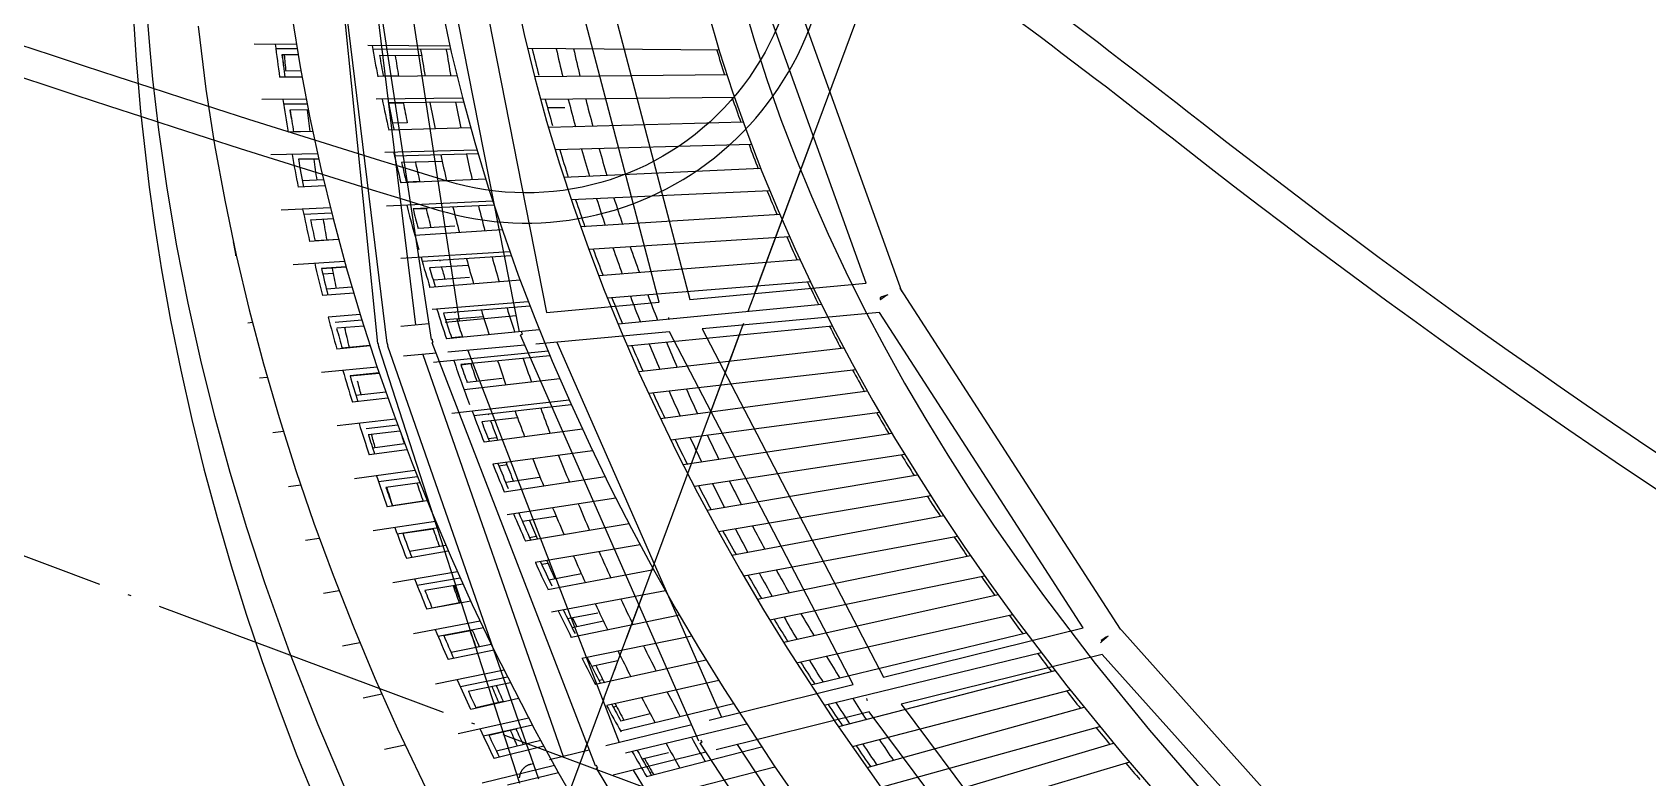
# Model space of a CAD drawing. Header units: millimetres. Extents: x 600121811 to 600690586, y 3472921280 to 3473279938.
# Drawn here: x 600355353 to 600366010, y 3473072200 to 3473077112 of the extents above; entities that cross this region are included whole.
import ezdxf

# ---------------------------------------------------------------- set-up
doc = ezdxf.new("R2010")
doc.units = ezdxf.units.MM
doc.header["$LTSCALE"] = 1000
doc.linetypes.add('AX-MALL-GIRD-200$0$DOTE', pattern=[2.42, 2, -0.2, 0.02, -0.2])
for name, color, linetype in [('AX-MALL-GIRD-200$0$A-Grid', 222, 'AX-MALL-GIRD-200$0$DOTE'), ('AX-MALL-GJ-200$0$A-Anno-Note', 241, 'CONTINUOUS'), ('AX-MALL-WALL-GJ$0$A-Anno-Note', 241, 'CONTINUOUS'), ('AX-MALL-WALL-GJ$0$A-Detl-Patt', 8, 'CONTINUOUS'), ('AX-MALL-WALL-GJ$0$A-SEE', 254, 'CONTINUOUS'), ('AX-MALL-WALL-GJ$0$A-Wall-Fnsh', 152, 'CONTINUOUS'), ('AX-MALL-WALL-GJ$0$主梁', 30, 'CONTINUOUS')]:
    doc.layers.add(name, color=color, linetype=linetype)
doc.layers.add('AX-MALL-WALL-GJ$0$M-AUX-TO-ARCH', color=1, linetype='CONTINUOUS', plot=False)

# ---------------------------------------------------------------- blocks, each defined once
blk = doc.blocks.new('AX-MALL-GIRD-200')
at = {"layer": 'AX-MALL-GIRD-200$0$A-Grid'}
for p, q in [((600393760, 3473165698.3), (600355030.5, 3473061734.6)), ((600215588.6, 3473125707.5), (600573484.6, 3472992380.8))]:
    blk.add_line(p, q, dxfattribs=at)
blk = doc.blocks.new('AX-MALL-WALL-GJ$0$A$C5469763B')
at = {"layer": 'AX-MALL-WALL-GJ$0$A-Detl-Patt'}
for points in [[(-236484, 2426, 0.055992), (-115679, 1194, -0.091487), (-108806, 638, 0.199165), (-91863, 2852, -0.091487), (-85364, 5156, 0.010002), (-64060, 8992, -0.645417), (-62997, 7512), (-63092, 7346)], [(-236398, 2315, 0.055947), (-115669, 1095, -0.091487), (-108832, 541, 0.199165), (-91813, 2765, -0.091487), (-85348, 5057, 0.010002), (-64040, 8894, -0.645417), (-63084, 7562), (-63129, 7483), (-63042, 7433)], [(-236355, 2259, 0.055924), (-115664, 1045, -0.091487), (-108845, 493, 0.199165), (-91788, 2722, -0.091487), (-85340, 5007, 0.010002), (-64030, 8845, -0.645417), (-63127, 7587), (-63197, 7465), (-63067, 7390)], [(-236312, 2203, 0.055901), (-115659, 995, -0.091487), (-108858, 445, 0.199165), (-91763, 2679, -0.091487), (-85332, 4958, 0.010002), (-64020, 8796, -0.645417), (-63170, 7612), (-63266, 7446)]]:
    blk.add_lwpolyline(points, format="xyb", dxfattribs=at)
blk = doc.blocks.new('AX-MALL-WALL-GJ$0$A$C3841687A')
at = {"layer": 'AX-MALL-WALL-GJ$0$A-Detl-Patt'}
for points in [[(-213586, 9147, -0.642956), (-214760, 6089, -0.06633), (-243771, 8155, -0.004017), (-244054, 8023), (-244260, 8478, -0.23238), (-260972, 8918), (-261201, 8474, -0.051853), (-264554, 10701, -0.016296), (-266077, 11555)], [(-180888, 7644, 0.00438), (-183821, 7018, -0.132355), (-210227, 8187, 0.014512), (-213586, 9147, 0.014239)], [(-243745, 7946, 0.066177), (-214748, 5890, 0.54367), (-213099, 8814)], [(-181045, 7407, 0.004086), (-183778, 6823, -0.132355), (-210288, 7996, 0.012201), (-213099, 8814, 0.012201)]]:
    blk.add_lwpolyline(points, format="xyb", dxfattribs=at)
blk = doc.blocks.new('AX-MALL-WALL-GJ$0$fewrgerhgrhtrh')
at = {"layer": 'AX-MALL-WALL-GJ$0$主梁'}
for p, q in [((-16992, -2697), (-15224, -4787)), ((-15460, -4817), (-17112, -2866)), ((-18042, -3153), (-16514, -5325)), ((-16697, -5413), (-18243, -3215)), ((-17492, -5918), (-19049, -3385)), ((-18811, -3390), (-17369, -5736)), ((-18284, -6291), (-19693, -3576)), ((-18019, -6167), (-19495, -3518)), ((-19460, -3590), (-18151, -6113)), ((-19260, -3529), (-17890, -5987)), ((-18340, -6316), (-19625, -3706)), ((-16127, -4029), (-16127, -5138)), ((-15241, -4771), (-13094, -6371)), ((-16514, -5325), (-15460, -4817)), ((-15312, -4968), (-16370, -5477)), ((-13326, -6447), (-15312, -4968)), ((-17369, -5736), (-16697, -5413)), ((-16127, -5360), (-16127, -5696)), ((-16370, -5477), (-14448, -7212)), ((-16564, -5571), (-17363, -5956)), ((-14618, -7328), (-16564, -5571)), ((-17975, -6028), (-17550, -5823)), ((-17477, -5934), (-17478, -5934)), ((-17478, -5934), (-17478, -5935)), ((-17478, -5935), (-17478, -5935)), ((-17478, -5935), (-17478, -5935)), ((-17478, -5935), (-17478, -5935)), ((-17478, -5935), (-17478, -5935)), ((-17478, -5935), (-17478, -5935)), ((-17478, -5935), (-17478, -5935)), ((-17478, -5935), (-17478, -5935)), ((-17478, -5935), (-17478, -5935)), ((-17478, -5935), (-17478, -5935)), ((-17478, -5935), (-17478, -5935)), ((-17478, -5935), (-17478, -5935)), ((-17478, -5935), (-17478, -5935)), ((-17478, -5935), (-17478, -5935)), ((-17478, -5935), (-17478, -5935)), ((-17478, -5935), (-17478, -5935)), ((-17478, -5935), (-17478, -5935)), ((-17478, -5935), (-17478, -5935)), ((-17478, -5935), (-17478, -5935)), ((-17478, -5935), (-17478, -5935)), ((-17478, -5935), (-17478, -5935)), ((-17478, -5935), (-17478, -5935)), ((-17478, -5935), (-17478, -5935)), ((-17478, -5935), (-17478, -5935)), ((-17478, -5935), (-17478, -5935)), ((-15442, -8032), (-17478, -5935)), ((-17476, -5933), (-17477, -5934)), ((-17469, -5925), (-17476, -5933)), ((-17238, -5895), (-15357, -7832)), ((-18239, -6155), (-18071, -6074)), ((-17428, -5987), (-17888, -6208)), ((-18018, -6166), (-18019, -6167)), ((-18019, -6167), (-18019, -6167)), ((-18019, -6167), (-18019, -6167)), ((-18019, -6167), (-18019, -6167)), ((-18019, -6167), (-18019, -6167)), ((-18019, -6167), (-18019, -6167)), ((-18019, -6167), (-18019, -6167)), ((-18019, -6167), (-18019, -6167)), ((-18019, -6167), (-18019, -6167)), ((-18019, -6167), (-18019, -6167)), ((-18019, -6167), (-18019, -6167)), ((-18019, -6167), (-18019, -6167)), ((-18019, -6167), (-18019, -6167)), ((-18019, -6167), (-18019, -6167)), ((-18019, -6167), (-18019, -6167)), ((-18019, -6167), (-18019, -6167)), ((-18019, -6167), (-18019, -6167)), ((-18019, -6167), (-18019, -6167)), ((-18019, -6167), (-18019, -6167)), ((-18019, -6167), (-18019, -6167)), ((-18019, -6167), (-18019, -6167)), ((-18019, -6167), (-18019, -6167)), ((-18019, -6167), (-18019, -6167)), ((-18019, -6167), (-18019, -6167)), ((-18019, -6167), (-18019, -6167)), ((-18019, -6167), (-18019, -6167)), ((-18019, -6167), (-18019, -6167)), ((-18019, -6167), (-18019, -6167)), ((-18019, -6167), (-18019, -6167)), ((-18019, -6167), (-18019, -6167)), ((-18019, -6167), (-18019, -6167)), ((-18019, -6167), (-18019, -6167)), ((-18019, -6167), (-18019, -6167)), ((-18019, -6167), (-18019, -6167)), ((-18019, -6167), (-18019, -6167)), ((-18019, -6167), (-18019, -6167)), ((-18019, -6167), (-18019, -6167)), ((-18019, -6167), (-18019, -6167)), ((-18019, -6167), (-18019, -6167)), ((-18019, -6167), (-18019, -6167)), ((-18019, -6167), (-18019, -6167)), ((-18019, -6167), (-18019, -6167)), ((-18019, -6167), (-18019, -6167)), ((-18019, -6167), (-18019, -6167)), ((-18019, -6167), (-18019, -6167)), ((-18019, -6167), (-18019, -6167)), ((-18019, -6167), (-18019, -6167)), ((-18019, -6167), (-18019, -6167)), ((-18019, -6167), (-18019, -6167)), ((-18019, -6167), (-18019, -6167)), ((-18019, -6167), (-18019, -6167)), ((-18019, -6167), (-18019, -6167)), ((-18019, -6167), (-18019, -6167)), ((-18019, -6167), (-18019, -6167)), ((-18019, -6167), (-18019, -6167)), ((-18019, -6167), (-18019, -6167)), ((-18019, -6167), (-18019, -6167)), ((-18019, -6167), (-18019, -6167)), ((-18019, -6167), (-18019, -6167)), ((-18019, -6167), (-18019, -6167)), ((-18019, -6167), (-18019, -6167)), ((-18019, -6167), (-18019, -6167)), ((-18019, -6167), (-18019, -6167)), ((-18019, -6167), (-18019, -6167)), ((-18019, -6167), (-18019, -6167)), ((-18019, -6167), (-18019, -6167)), ((-18019, -6167), (-18019, -6167)), ((-18019, -6167), (-18019, -6167)), ((-18019, -6167), (-18019, -6167)), ((-18019, -6167), (-18019, -6167)), ((-18019, -6167), (-18019, -6167)), ((-18019, -6167), (-18019, -6167)), ((-18019, -6167), (-18019, -6167)), ((-18019, -6167), (-18019, -6167)), ((-18019, -6167), (-18019, -6167)), ((-18019, -6167), (-18019, -6167)), ((-18019, -6167), (-18019, -6167)), ((-18019, -6167), (-18019, -6167)), ((-18019, -6167), (-18019, -6167)), ((-18019, -6167), (-18018, -6167)), ((-18017, -6166), (-18018, -6166)), ((-18018, -6166), (-18018, -6166)), ((-18018, -6166), (-18018, -6166)), ((-18018, -6167), (-18017, -6166)), ((-18018, -6167), (-18018, -6167)), ((-18018, -6167), (-18018, -6167)), ((-18018, -6167), (-18018, -6167)), ((-18018, -6167), (-18018, -6167)), ((-18015, -6164), (-18017, -6166)), ((-18017, -6166), (-18015, -6165)), ((-18005, -6183), (-18004, -6181)), ((-17769, -6151), (-15932, -8224)), ((-17956, -6241), (-18152, -6335)), ((-18037, -6280), (-16246, -8439)), ((-18006, -6184), (-18005, -6183)), ((-18006, -6185), (-18006, -6185)), ((-18006, -6185), (-18006, -6185)), ((-18006, -6185), (-18006, -6185)), ((-18006, -6185), (-18006, -6185)), ((-18006, -6185), (-18006, -6185)), ((-18006, -6185), (-18006, -6185)), ((-18006, -6185), (-18006, -6185)), ((-18006, -6185), (-18006, -6184)), ((-18006, -6184), (-18006, -6184)), ((-18006, -6184), (-18006, -6184)), ((-18006, -6184), (-18006, -6184)), ((-18006, -6184), (-18006, -6184)), ((-18006, -6184), (-18006, -6184)), ((-18006, -6184), (-18006, -6184)), ((-18006, -6184), (-18006, -6184)), ((-18006, -6184), (-18006, -6184)), ((-18006, -6184), (-18006, -6184)), ((-18006, -6184), (-18006, -6184)), ((-18006, -6184), (-18006, -6184)), ((-18006, -6184), (-18006, -6184)), ((-18006, -6184), (-18006, -6184)), ((-18006, -6184), (-18006, -6184)), ((-18006, -6184), (-18006, -6184)), ((-18006, -6184), (-18006, -6184)), ((-18006, -6184), (-18006, -6184)), ((-18006, -6184), (-18006, -6184)), ((-18006, -6184), (-18006, -6184)), ((-18006, -6184), (-18006, -6184)), ((-18006, -6184), (-18006, -6184)), ((-18006, -6184), (-18006, -6184)), ((-18005, -6184), (-18006, -6184)), ((-18006, -6184), (-18006, -6184)), ((-18006, -6184), (-18006, -6184)), ((-18006, -6184), (-18006, -6184)), ((-18006, -6184), (-18006, -6185)), ((-18006, -6185), (-18006, -6185)), ((-18006, -6185), (-18006, -6185)), ((-18006, -6185), (-18006, -6185)), ((-18006, -6185), (-18006, -6185)), ((-18006, -6185), (-18006, -6185)), ((-18006, -6185), (-18006, -6185)), ((-18006, -6185), (-18006, -6185)), ((-18006, -6185), (-18006, -6185)), ((-18006, -6185), (-18006, -6185)), ((-18006, -6185), (-18006, -6185)), ((-18006, -6185), (-18006, -6185)), ((-18006, -6185), (-18006, -6185)), ((-18006, -6185), (-18006, -6185)), ((-18006, -6185), (-18006, -6185)), ((-18006, -6185), (-18006, -6185)), ((-18006, -6185), (-18006, -6185)), ((-18006, -6185), (-18006, -6185)), ((-18006, -6185), (-18006, -6185)), ((-18006, -6185), (-18006, -6185)), ((-18006, -6185), (-18006, -6185)), ((-18006, -6185), (-18006, -6185)), ((-18006, -6185), (-18006, -6185)), ((-18006, -6185), (-18006, -6185)), ((-18006, -6185), (-18006, -6185)), ((-18006, -6185), (-18006, -6185)), ((-18006, -6185), (-18006, -6185)), ((-18006, -6185), (-18006, -6185)), ((-18006, -6185), (-18006, -6185)), ((-18006, -6185), (-18006, -6185)), ((-18006, -6185), (-18006, -6185)), ((-18006, -6185), (-18006, -6185)), ((-18006, -6185), (-18006, -6185)), ((-18006, -6185), (-18006, -6185)), ((-18006, -6185), (-18006, -6185)), ((-18006, -6185), (-18006, -6185)), ((-18006, -6185), (-18006, -6185)), ((-18006, -6185), (-18006, -6185)), ((-18006, -6185), (-18006, -6185)), ((-18006, -6185), (-18006, -6185)), ((-18006, -6185), (-18006, -6185)), ((-18006, -6185), (-18006, -6185)), ((-18006, -6185), (-18006, -6185)), ((-18006, -6185), (-18006, -6185)), ((-18006, -6185), (-18006, -6185)), ((-18006, -6185), (-18006, -6185)), ((-18006, -6185), (-18006, -6185)), ((-18006, -6185), (-18006, -6185)), ((-18006, -6185), (-18006, -6185)), ((-18006, -6185), (-18006, -6185)), ((-18006, -6185), (-18006, -6185)), ((-18006, -6185), (-18006, -6185)), ((-18006, -6185), (-18006, -6185)), ((-18006, -6185), (-18006, -6185)), ((-18006, -6185), (-18006, -6185)), ((-18006, -6185), (-18006, -6185)), ((-18006, -6185), (-18006, -6185)), ((-18006, -6185), (-18006, -6185)), ((-18006, -6185), (-18006, -6185)), ((-18006, -6185), (-18006, -6185)), ((-18006, -6185), (-18006, -6185)), ((-18006, -6185), (-18006, -6185)), ((-16023, -8423), (-18006, -6185)), ((-18005, -6183), (-18005, -6183)), ((-18004, -6183), (-18005, -6184)), ((-18005, -6184), (-18005, -6184)), ((-18005, -6184), (-18005, -6184)), ((-18003, -6182), (-18004, -6183)), ((-18339, -6316), (-18340, -6316)), ((-18328, -6334), (-18328, -6333)), ((-18328, -6334), (-18328, -6334)), ((-16450, -8707), (-18328, -6334)), ((-16342, -8636), (-18272, -6309)), ((-13107, -6362), (-10878, -7531)), ((-14448, -7212), (-13326, -6447)), ((-13147, -6567), (-14276, -7337)), ((-11096, -7642), (-13147, -6567)), ((-16127, -7326), (-16127, -8004)), ((-15426, -7879), (-14618, -7328)), ((-14276, -7337), (-12206, -8672)), ((-14455, -7459), (-15314, -8045)), ((-12249, -8882), (-14455, -7459)), ((-16005, -8274), (-15524, -7946)), ((-15197, -7965), (-13097, -9499)), ((-15372, -8084), (-15892, -8439)), ((-15428, -8043), (-15429, -8043)), ((-15429, -8043), (-15429, -8043)), ((-15429, -8043), (-15429, -8043)), ((-15429, -8043), (-15429, -8043)), ((-15429, -8043), (-15429, -8043)), ((-15429, -8043), (-15429, -8043)), ((-15429, -8043), (-15429, -8043)), ((-15429, -8043), (-15429, -8043)), ((-15429, -8043), (-15429, -8043)), ((-15429, -8043), (-15429, -8043)), ((-15429, -8043), (-15429, -8043)), ((-15429, -8043), (-15429, -8043)), ((-15429, -8043), (-15429, -8043)), ((-15429, -8043), (-15429, -8043)), ((-15429, -8043), (-15429, -8043)), ((-15429, -8043), (-15429, -8043)), ((-15429, -8043), (-15429, -8043)), ((-15429, -8043), (-15429, -8043)), ((-15429, -8043), (-15429, -8043)), ((-15429, -8043), (-15429, -8043)), ((-15429, -8043), (-15429, -8043)), ((-15429, -8043), (-15429, -8043)), ((-15429, -8043), (-15429, -8043)), ((-15429, -8043), (-15429, -8043)), ((-15429, -8043), (-15429, -8043)), ((-15429, -8043), (-15429, -8043)), ((-15429, -8043), (-15429, -8043)), ((-15429, -8043), (-15429, -8043)), ((-15429, -8043), (-15429, -8043)), ((-15429, -8043), (-15429, -8043)), ((-15429, -8043), (-15429, -8043)), ((-15429, -8043), (-15429, -8043)), ((-13148, -9709), (-15429, -8043)), ((-15427, -8042), (-15428, -8042)), ((-15428, -8042), (-15428, -8042)), ((-15428, -8042), (-15428, -8042)), ((-15428, -8042), (-15428, -8042)), ((-15428, -8042), (-15428, -8042)), ((-15428, -8042), (-15428, -8042)), ((-15428, -8042), (-15428, -8042)), ((-15428, -8042), (-15428, -8043)), ((-15428, -8043), (-15428, -8043)), ((-15428, -8043), (-15428, -8043)), ((-15426, -8040), (-15427, -8041)), ((-15427, -8041), (-15427, -8041)), ((-15427, -8041), (-15427, -8042)), ((-15424, -8039), (-15426, -8040)), ((-15423, -8037), (-15424, -8039)), ((-15418, -8031), (-15423, -8037)), ((-16127, -8306), (-16127, -8357)), ((-16322, -8490), (-16099, -8338)), ((-15780, -8362), (-13671, -10031)), ((-16022, -8422), (-16023, -8422)), ((-16023, -8422), (-16023, -8423)), ((-16023, -8423), (-16023, -8423)), ((-16023, -8423), (-16023, -8423)), ((-16023, -8423), (-16023, -8423)), ((-16023, -8423), (-16023, -8423)), ((-16023, -8423), (-16023, -8423)), ((-16023, -8423), (-16023, -8423)), ((-16023, -8423), (-16023, -8423)), ((-16023, -8423), (-16023, -8423)), ((-16023, -8423), (-16023, -8423)), ((-16023, -8423), (-16023, -8423)), ((-16023, -8423), (-16023, -8423)), ((-16023, -8423), (-16023, -8423)), ((-16023, -8423), (-16023, -8423)), ((-16023, -8423), (-16023, -8423)), ((-16023, -8423), (-16023, -8423)), ((-16023, -8423), (-16023, -8423)), ((-16023, -8423), (-16023, -8423)), ((-16023, -8423), (-16023, -8423)), ((-16023, -8423), (-16023, -8423)), ((-16023, -8423), (-16023, -8423)), ((-16023, -8423), (-16023, -8423)), ((-16023, -8423), (-16023, -8423)), ((-16023, -8423), (-16023, -8423)), ((-16023, -8423), (-16023, -8423)), ((-16023, -8423), (-16023, -8423)), ((-16023, -8423), (-16023, -8423)), ((-16023, -8423), (-16023, -8423)), ((-16023, -8423), (-16023, -8423)), ((-16023, -8423), (-16023, -8423)), ((-16023, -8423), (-16023, -8423)), ((-16023, -8423), (-16023, -8423)), ((-16023, -8423), (-16023, -8423)), ((-16023, -8423), (-16023, -8423)), ((-16023, -8423), (-16023, -8423)), ((-16023, -8423), (-16023, -8423)), ((-16023, -8423), (-16023, -8423)), ((-16023, -8423), (-16023, -8423)), ((-16023, -8423), (-16023, -8423)), ((-16023, -8423), (-16023, -8423)), ((-16023, -8423), (-16023, -8423)), ((-16023, -8423), (-16023, -8423)), ((-16023, -8423), (-16023, -8423)), ((-16023, -8423), (-16023, -8423)), ((-16023, -8423), (-16023, -8423)), ((-16021, -8422), (-16022, -8422)), ((-16022, -8422), (-16022, -8422)), ((-16018, -8419), (-16021, -8421)), ((-16021, -8421), (-16021, -8422)), ((-16010, -8435), (-16011, -8435)), ((-16011, -8435), (-16011, -8435)), ((-16011, -8435), (-16011, -8435)), ((-16011, -8435), (-16011, -8435)), ((-16011, -8435), (-16011, -8435)), ((-16011, -8435), (-16011, -8435)), ((-16011, -8435), (-16011, -8435)), ((-16011, -8435), (-16011, -8435)), ((-13728, -10241), (-16011, -8435)), ((-16009, -8435), (-16010, -8435)), ((-16010, -8435), (-16010, -8435)), ((-16010, -8435), (-16010, -8435)), ((-16010, -8435), (-16010, -8435)), ((-16010, -8435), (-16010, -8435)), ((-16010, -8435), (-16010, -8435)), ((-16010, -8435), (-16010, -8435)), ((-16010, -8435), (-16010, -8435)), ((-16010, -8435), (-16010, -8435)), ((-16010, -8435), (-16010, -8435)), ((-16010, -8435), (-16010, -8435)), ((-16010, -8435), (-16010, -8435)), ((-16010, -8435), (-16010, -8435)), ((-16010, -8435), (-16010, -8435)), ((-16010, -8435), (-16010, -8435)), ((-16010, -8435), (-16010, -8435)), ((-16010, -8435), (-16010, -8435)), ((-16010, -8435), (-16010, -8435)), ((-16010, -8435), (-16010, -8435)), ((-16010, -8435), (-16010, -8435)), ((-16010, -8435), (-16010, -8435)), ((-16010, -8435), (-16010, -8435)), ((-16010, -8435), (-16010, -8435)), ((-16010, -8435), (-16010, -8435)), ((-16010, -8435), (-16010, -8435)), ((-16010, -8435), (-16010, -8435)), ((-16010, -8435), (-16010, -8435)), ((-16010, -8435), (-16010, -8435)), ((-16010, -8435), (-16010, -8435)), ((-16008, -8435), (-16009, -8435)), ((-16009, -8435), (-16009, -8435)), ((-16009, -8435), (-16009, -8435)), ((-16009, -8435), (-16009, -8435)), ((-16009, -8435), (-16009, -8435)), ((-16009, -8435), (-16009, -8435)), ((-16009, -8435), (-16009, -8435)), ((-16009, -8435), (-16009, -8435)), ((-16007, -8434), (-16008, -8434)), ((-16008, -8434), (-16008, -8434)), ((-16008, -8434), (-16008, -8434)), ((-16008, -8434), (-16008, -8435)), ((-16006, -8433), (-16007, -8433)), ((-16007, -8433), (-16007, -8434)), ((-16005, -8432), (-16006, -8433)), ((-16006, -8433), (-16006, -8433)), ((-16470, -8631), (-16471, -8634)), ((-16469, -8625), (-16470, -8628)), ((-16470, -8628), (-16470, -8631)), ((-16468, -8619), (-16469, -8622)), ((-16469, -8622), (-16469, -8625)), ((-16467, -8617), (-16468, -8619)), ((-16466, -8614), (-16467, -8617)), ((-16465, -8611), (-16466, -8614)), ((-16464, -8608), (-16465, -8611)), ((-16463, -8605), (-16464, -8608)), ((-16462, -8602), (-16463, -8605)), ((-16461, -8600), (-16462, -8602)), ((-16459, -8597), (-16461, -8600)), ((-16458, -8594), (-16459, -8597)), ((-16456, -8591), (-16458, -8594)), ((-16454, -8589), (-16456, -8591)), ((-16452, -8586), (-16454, -8589)), ((-16451, -8584), (-16452, -8586)), ((-16449, -8581), (-16451, -8584)), ((-16447, -8579), (-16449, -8581)), ((-16444, -8576), (-16447, -8579)), ((-16442, -8574), (-16444, -8576)), ((-16440, -8572), (-16442, -8574)), ((-16438, -8570), (-16440, -8572)), ((-16435, -8568), (-16438, -8570)), ((-16433, -8566), (-16435, -8568)), ((-16430, -8564), (-16433, -8566)), ((-16428, -8562), (-16430, -8564)), ((-16428, -8562), (-16412, -8552)), ((-16471, -8634), (-16471, -8636)), ((-16471, -8636), (-16471, -8639)), ((-16471, -8639), (-16471, -8642)), ((-16471, -8642), (-16471, -8645)), ((-16471, -8645), (-16471, -8647)), ((-16471, -8647), (-16471, -8649)), ((-16471, -8649), (-16471, -8651)), ((-16471, -8651), (-16471, -8654)), ((-16471, -8654), (-16470, -8656)), ((-16470, -8656), (-16470, -8658)), ((-16470, -8658), (-16470, -8661)), ((-16470, -8661), (-16469, -8663)), ((-16469, -8663), (-16469, -8665)), ((-16469, -8665), (-16468, -8668)), ((-16468, -8668), (-16468, -8670)), ((-16468, -8670), (-16467, -8672))]:
    blk.add_line(p, q, dxfattribs=at)
for centre, radius, start, end in [((-14564, -5722), 1149, 129.883, 132.5675), ((-15156, -4782), 208, 207.0562, 210.7167), ((-14140, -5716), 1454, 142.9612, 145.2515), ((-18250, -6271), 100, 206.3516, 218.6013), ((-11972, -7332), 1480, 142.9734, 145.0634), ((-13012, -6355), 216, 216.7698, 219.2113), ((-11567, -7284), 1797, 152.0202, 154.1547)]:
    blk.add_arc(centre, radius, start, end, dxfattribs=at)
at = {"layer": 'AX-MALL-WALL-GJ$0$主梁', "extrusion": (0, 0, -1)}
for centre, radius, start, end in [((16466, -5413), 154, 326.0702, 332.3532), ((17379, -5852), 116, 320.442, 331.1789), ((17923, -6114), 104, 319.4321, 331.4474), ((18284, -6291), 0.76, 239.3502, 278.2476), ((18194, -6245), 100, 320.1206, 332.5129), ((18271, -6309), 0.805, 329.6397, 25.9072), ((18272, -6308), 0.802, 254.8649, 311.0768), ((14377, -7285), 158, 316.4477, 321.6827), ((15341, -7943), 118, 311.0311, 319.1652), ((15939, -8350), 105, 308.7891, 318.8571)]:
    blk.add_arc(centre, radius, start, end, dxfattribs=at)
blk = doc.blocks.new('AX-MALL-WALL-GJ$0$edhtrhrtjy')
at = {"layer": 'AX-MALL-WALL-GJ$0$A-Wall-Fnsh'}
for p, q in [((-16872, -3321), (-16709, -3539)), ((-17067, -3461), (-16900, -3684)), ((-16709, -3539), (-16540, -3752)), ((-16907, -3675), (-18095, -4107)), ((-16900, -3684), (-16727, -3902)), ((-18309, -3777), (-18149, -4027)), ((-16801, -3810), (-17985, -4264)), ((-16540, -3752), (-16366, -3961)), ((-16702, -3933), (-17897, -4391)), ((-16727, -3902), (-16548, -4116)), ((-18725, -4044), (-18558, -4304)), ((-18149, -4027), (-17983, -4271)), ((-16366, -3961), (-16185, -4165)), ((-16592, -4064), (-17783, -4545)), ((-16548, -4116), (-16363, -4325)), ((-16489, -4184), (-17691, -4669)), ((-16185, -4165), (-15999, -4365)), ((-18580, -4270), (-19089, -4455)), ((-18567, -4290), (-19050, -4466)), ((-18558, -4304), (-18385, -4559)), ((-17983, -4271), (-17810, -4510)), ((-16376, -4311), (-17574, -4819)), ((-16363, -4325), (-16173, -4529)), ((-15999, -4365), (-15808, -4561)), ((-19628, -4445), (-19458, -4743)), ((-18732, -4396), (-18994, -4491)), ((-18468, -4438), (-18956, -4625)), ((-18918, -4418), (-18916, -4420)), ((-17728, -4386), (-17835, -4427)), ((-16269, -4428), (-17476, -4941)), ((-18829, -4573), (-18924, -4610)), ((-18381, -4563), (-18914, -4768)), ((-18385, -4559), (-18205, -4808)), ((-17810, -4510), (-17632, -4745)), ((-16153, -4551), (-17356, -5086)), ((-16173, -4529), (-15978, -4730)), ((-15808, -4561), (-15612, -4753)), ((-20426, -4983), (-20591, -4630)), ((-19534, -4613), (-19795, -4708)), ((-19519, -4639), (-19651, -4688)), ((-19499, -4674), (-19599, -4710)), ((-18367, -4584), (-18831, -4762)), ((-16042, -4665), (-17255, -5206)), ((-20628, -4768), (-20489, -5079)), ((-20183, -4728), (-19990, -5098)), ((-19444, -4767), (-19547, -4807)), ((-19458, -4743), (-19281, -5036)), ((-18737, -4729), (-18829, -4764)), ((-18265, -4727), (-18766, -4930)), ((-17632, -4745), (-17448, -4975)), ((-15924, -4784), (-17132, -5347)), ((-16127, -4703), (-16127, -4878)), ((-15978, -4730), (-15778, -4925)), ((-15612, -4753), (-15411, -4941)), ((-19424, -4802), (-19562, -4855)), ((-18667, -4843), (-18757, -4879)), ((-18174, -4850), (-18738, -5078)), ((-18158, -4871), (-18669, -5077)), ((-18646, -4878), (-18644, -4880)), ((-18205, -4808), (-18020, -5053)), ((-15809, -4896), (-17027, -5464)), ((-20341, -5158), (-20426, -4983)), ((-19347, -4929), (-19621, -5034)), ((-19330, -4957), (-19475, -5012)), ((-19309, -4991), (-19422, -5034)), ((-18363, -5001), (-18612, -5101)), ((-17448, -4975), (-17259, -5201)), ((-15778, -4925), (-15573, -5117)), ((-15411, -4941), (-15205, -5124)), ((-20489, -5079), (-20343, -5386)), ((-19990, -5098), (-19808, -5423)), ((-19394, -5083), (-19420, -5033)), ((-19232, -5114), (-19382, -5175)), ((-19233, -5113), (-19350, -5160)), ((-19281, -5036), (-19097, -5323)), ((-18053, -5010), (-18568, -5228)), ((-18020, -5053), (-17828, -5292)), ((-15689, -5010), (-16900, -5600)), ((-16127, -5044), (-16127, -5223)), ((-20187, -5458), (-20341, -5158)), ((-17959, -5130), (-18604, -5404)), ((-18455, -5176), (-18537, -5211)), ((-17942, -5152), (-18434, -5360)), ((-17259, -5201), (-17065, -5422)), ((-15570, -5119), (-16792, -5715)), ((-15573, -5117), (-15363, -5304)), ((-15205, -5124), (-14994, -5304)), ((-19152, -5240), (-19438, -5355)), ((-19133, -5268), (-19257, -5318)), ((-19132, -5270), (-19256, -5320)), ((-19097, -5323), (-18906, -5605)), ((-17834, -5285), (-18362, -5520)), ((-17828, -5292), (-17632, -5527)), ((-15448, -5228), (-16663, -5847)), ((-15363, -5304), (-15149, -5486)), ((-14994, -5304), (-14780, -5479)), ((-20343, -5386), (-20115, -5834)), ((-19808, -5423), (-19617, -5741)), ((-19032, -5421), (-19194, -5490)), ((-19054, -5388), (-19182, -5442)), ((-18352, -5329), (-18432, -5363)), ((-17736, -5403), (-18395, -5696)), ((-18135, -5371), (-18356, -5469)), ((-17718, -5425), (-18256, -5665)), ((-17065, -5422), (-16865, -5638)), ((-15327, -5335), (-16552, -5959)), ((-16127, -5390), (-16127, -5574)), ((-20002, -5798), (-20187, -5458)), ((-18256, -5470), (-18254, -5472)), ((-17632, -5527), (-17430, -5756)), ((-15204, -5440), (-16421, -6087)), ((-15149, -5486), (-14930, -5665)), ((-14780, -5479), (-14561, -5650)), ((-18948, -5544), (-19246, -5671)), ((-18928, -5574), (-19097, -5646)), ((-18905, -5607), (-19042, -5666)), ((-18906, -5605), (-18708, -5882)), ((-17962, -5583), (-18196, -5687)), ((-18150, -5618), (-18148, -5621)), ((-17608, -5554), (-18149, -5807)), ((-16865, -5638), (-16661, -5850)), ((-15079, -5544), (-16307, -6196)), ((-14955, -5645), (-16174, -6320)), ((-19617, -5741), (-19420, -6054)), ((-18823, -5722), (-18998, -5800)), ((-18825, -5721), (-18966, -5784)), ((-17928, -5654), (-18144, -5755)), ((-17507, -5670), (-18084, -5939)), ((-17487, -5693), (-18006, -5935)), ((-16127, -5742), (-16127, -5931)), ((-14828, -5746), (-16056, -6427)), ((-14930, -5665), (-14707, -5839)), ((-14561, -5650), (-14338, -5818)), ((-20115, -5834), (-19988, -6068)), ((-19808, -6133), (-20002, -5798)), ((-18736, -5843), (-19046, -5981)), ((-18049, -5757), (-18047, -5759)), ((-17375, -5817), (-17928, -6087)), ((-17430, -5756), (-17223, -5981)), ((-16661, -5850), (-16452, -6057)), ((-14703, -5843), (-15922, -6547)), ((-14707, -5839), (-14481, -6010)), ((-14338, -5818), (-14111, -5982)), ((-18714, -5873), (-18863, -5939)), ((-18713, -5874), (-18862, -5941)), ((-18777, -5944), (-18841, -5972)), ((-18708, -5882), (-18504, -6153)), ((-17751, -5865), (-17977, -5971)), ((-17271, -5929), (-17954, -6263)), ((-17939, -5903), (-17937, -5906)), ((-17249, -5953), (-17781, -6212)), ((-14573, -5941), (-15802, -6651)), ((-19988, -6068), (-19848, -6316)), ((-19420, -6054), (-19214, -6362)), ((-18607, -6017), (-18794, -6104)), ((-18632, -5984), (-18785, -6055)), ((-17836, -6038), (-17899, -6069)), ((-17136, -6072), (-17701, -6360)), ((-17223, -5981), (-17011, -6200)), ((-16452, -6057), (-16239, -6260)), ((-14447, -6034), (-15666, -6767)), ((-14481, -6010), (-14250, -6176)), ((-14111, -5982), (-13881, -6141)), ((-19607, -6461), (-19808, -6133)), ((-18517, -6135), (-18710, -6225)), ((-18494, -6166), (-18655, -6241)), ((-18504, -6153), (-18294, -6418)), ((-14315, -6130), (-15544, -6868)), ((-14250, -6176), (-14016, -6338)), ((-13881, -6141), (-13647, -6297)), ((-18468, -6198), (-18631, -6274)), ((-17719, -6185), (-17779, -6215)), ((-17029, -6182), (-17724, -6536)), ((-17493, -6204), (-17700, -6309)), ((-17006, -6206), (-17581, -6499)), ((-17011, -6200), (-16795, -6415)), ((-16239, -6260), (-16021, -6459)), ((-14189, -6219), (-15406, -6980)), ((-19848, -6316), (-19677, -6606)), ((-19214, -6362), (-19002, -6663)), ((-18384, -6305), (-18583, -6402)), ((-18386, -6304), (-18552, -6385)), ((-17615, -6313), (-17613, -6315)), ((-16880, -6331), (-17458, -6639)), ((-14055, -6312), (-15282, -7079)), ((-14016, -6338), (-13779, -6497)), ((-13647, -6297), (-13170, -6598)), ((-19398, -6784), (-19607, -6461)), ((-19165, -6433), (-19192, -6446)), ((-18291, -6421), (-18624, -6583)), ((-18266, -6452), (-18439, -6537)), ((-18264, -6454), (-18438, -6539)), ((-18294, -6418), (-18077, -6678)), ((-18272, -6458), (-18274, -6456)), ((-17307, -6410), (-17519, -6518)), ((-17496, -6456), (-17494, -6459)), ((-16767, -6441), (-17354, -6753)), ((-16795, -6415), (-16574, -6625)), ((-16021, -6459), (-15799, -6653)), ((-13929, -6397), (-15144, -7186)), ((-13793, -6488), (-15017, -7283)), ((-13779, -6497), (-13295, -6802)), ((-19677, -6606), (-19499, -6891)), ((-18154, -6587), (-18364, -6694)), ((-18181, -6555), (-18358, -6645)), ((-17389, -6581), (-17440, -6608)), ((-16629, -6573), (-17218, -6900)), ((-13667, -6569), (-14879, -7386)), ((-13170, -6598), (-12682, -6884)), ((-19002, -6663), (-18782, -6958)), ((-18059, -6700), (-18403, -6876)), ((-18077, -6678), (-17855, -6933)), ((-16514, -6681), (-17149, -7033)), ((-16574, -6625), (-16349, -6831)), ((-15799, -6653), (-15573, -6844)), ((-13529, -6657), (-14750, -7481)), ((-19181, -7100), (-19398, -6784)), ((-18948, -6737), (-18994, -6759)), ((-18031, -6732), (-18217, -6827)), ((-18004, -6764), (-18191, -6859)), ((-17263, -6725), (-17311, -6751)), ((-17034, -6728), (-17231, -6837)), ((-16374, -6808), (-16973, -7154)), ((-13404, -6735), (-14611, -7580)), ((-13264, -6820), (-14481, -7672)), ((-13295, -6802), (-12800, -7091)), ((-19499, -6891), (-19317, -7172)), ((-17918, -6863), (-18139, -6980)), ((-17946, -6831), (-18134, -6931)), ((-16256, -6913), (-16864, -7264)), ((-16349, -6831), (-16120, -7031)), ((-15573, -6844), (-15344, -7030)), ((-13140, -6895), (-14342, -7768)), ((-12682, -6884), (-12183, -7155)), ((-18782, -6958), (-18556, -7247)), ((-17820, -6973), (-18174, -7162)), ((-17790, -7006), (-18019, -7127)), ((-17855, -6933), (-17628, -7183)), ((-16844, -6933), (-17038, -7040)), ((-16127, -7025), (-16127, -7044)), ((-16120, -7031), (-15887, -7228)), ((-15344, -7030), (-15111, -7212)), ((-12999, -6978), (-14210, -7858)), ((-18958, -7410), (-19181, -7100)), ((-18723, -7035), (-18785, -7066)), ((-17762, -7037), (-17961, -7143)), ((-17676, -7132), (-17908, -7260)), ((-16919, -7100), (-16957, -7123)), ((-16114, -7036), (-16724, -7402)), ((-15994, -7139), (-16650, -7533)), ((-12875, -7049), (-14070, -7950)), ((-12732, -7129), (-13937, -8037)), ((-12800, -7091), (-12295, -7366)), ((-19317, -7172), (-19129, -7448)), ((-18556, -7247), (-18324, -7531)), ((-17575, -7240), (-17940, -7442)), ((-17699, -7142), (-17877, -7241)), ((-17768, -7183), (-17769, -7181)), ((-17628, -7183), (-17396, -7427)), ((-16784, -7240), (-16820, -7261)), ((-16553, -7227), (-16740, -7340)), ((-16127, -7219), (-16127, -7413)), ((-15887, -7228), (-15650, -7420)), ((-15111, -7212), (-14634, -7564)), ((-18492, -7326), (-18564, -7364)), ((-17544, -7273), (-17783, -7406)), ((-17573, -7292), (-17750, -7390)), ((-15851, -7257), (-16469, -7644)), ((-19129, -7448), (-18935, -7719)), ((-18727, -7713), (-18958, -7410)), ((-17428, -7394), (-17670, -7534)), ((-17457, -7364), (-17667, -7485)), ((-17396, -7427), (-17158, -7667)), ((-16361, -7431), (-16535, -7536)), ((-15728, -7357), (-16355, -7749)), ((-15650, -7420), (-15410, -7607)), ((-18324, -7531), (-18085, -7808)), ((-17325, -7500), (-17699, -7716)), ((-17292, -7533), (-17542, -7678)), ((-17262, -7564), (-17482, -7691)), ((-16506, -7519), (-16460, -7564)), ((-16308, -7469), (-16487, -7581)), ((-15584, -7472), (-16211, -7879)), ((-14634, -7564), (-14146, -7900)), ((-18255, -7612), (-18336, -7657)), ((-17175, -7650), (-17427, -7802)), ((-17158, -7667), (-16916, -7901)), ((-15459, -7570), (-16094, -7982)), ((-15410, -7607), (-14920, -7969)), ((-18935, -7719), (-18737, -7985)), ((-18490, -8011), (-18727, -7713)), ((-17070, -7753), (-17453, -7983)), ((-17231, -7681), (-17398, -7782)), ((-17330, -7743), (-17332, -7742)), ((-16127, -7681), (-16277, -7775)), ((-15314, -7680), (-15949, -8108)), ((-15187, -7775), (-15868, -8234)), ((-18085, -7808), (-17840, -8080)), ((-17035, -7787), (-17294, -7943)), ((-17097, -7827), (-17262, -7926)), ((-16948, -7870), (-17178, -8014)), ((-16177, -7832), (-16198, -7846)), ((-15042, -7882), (-15683, -8331)), ((-18737, -7985), (-18533, -8247)), ((-18012, -7891), (-18103, -7943)), ((-16917, -7899), (-17179, -8063)), ((-16916, -7901), (-16481, -8298)), ((-16030, -7966), (-16049, -7978)), ((-15805, -7934), (-15970, -8046)), ((-14913, -7975), (-15562, -8429)), ((-14920, -7969), (-14419, -8314)), ((-18174, -8386), (-18490, -8011)), ((-17840, -8080), (-17590, -8346)), ((-16810, -8000), (-17202, -8244)), ((-16773, -8035), (-17042, -8203)), ((-16741, -8064), (-16982, -8214)), ((-17763, -8164), (-17863, -8224)), ((-16655, -8142), (-16926, -8319)), ((-16742, -8196), (-16897, -8297)), ((-15603, -8133), (-15750, -8232)), ((-18533, -8247), (-18325, -8504)), ((-16547, -8240), (-16946, -8499)), ((-16869, -8281), (-16870, -8279)), ((-16507, -8275), (-16785, -8456)), ((-16481, -8298), (-16243, -8505)), ((-15661, -8289), (-15673, -8296)), ((-17834, -8766), (-18174, -8386)), ((-17590, -8346), (-17334, -8607)), ((-16600, -8338), (-16753, -8438)), ((-16421, -8351), (-16669, -8518)), ((-16389, -8379), (-16669, -8568)), ((-16589, -8400), (-16536, -8400)), ((-18325, -8504), (-18112, -8756)), ((-17509, -8430), (-17617, -8498)), ((-16279, -8474), (-16685, -8748)), ((-16237, -8510), (-16524, -8703)), ((-16243, -8505), (-15803, -8868)), ((-17334, -8607), (-16941, -8987)), ((-17250, -8691), (-17366, -8766)), ((-18112, -8756), (-17894, -9004)), ((-17473, -9146), (-17834, -8766)), ((-17894, -9004), (-17672, -9246))]:
    blk.add_line(p, q, dxfattribs=at)
for centre, radius, start, end in [((-8808, 2531), 10218, 217.4326, 218.3983), ((-8569, 2723), 10524, 219.2682, 220.2), ((-8478, 2076), 11248, 212.9521, 213.908), ((-8476, 2061), 11130, 213.0098, 213.9655), ((-8752, 2174), 11228, 213.9505, 214.8676), ((-8293, 2960), 10888, 221.0473, 221.9418), ((-8093, 1682), 12253, 209.5346, 210.3723), ((-8090, 1674), 12085, 209.6295, 210.4649), ((-8265, 2221), 11506, 214.684, 215.6141), ((-8262, 2206), 11388, 214.7499, 215.6796), ((-8350, 1782), 12391, 210.1714, 211.1366), ((-8113, 1662), 12398, 209.5648, 210.2058), ((-8524, 2335), 11507, 215.7055, 216.5931), ((-8016, 3212), 11263, 222.7655, 223.6237), ((-8346, 1772), 12353, 210.4628, 211.1164), ((-7999, 2398), 11714, 216.4473, 217.3466), ((-7863, 1496), 13311, 207.5492, 208.4949), ((-7912, 1789), 12463, 211.1823, 211.998), ((-7912, 1781), 12292, 211.2866, 212.0999), ((-8275, 2524), 11820, 217.4159, 218.3338), ((-8004, 2412), 11830, 216.3741, 217.2743), ((-7735, 3485), 11655, 224.4224, 225.2448), ((-7864, 1489), 13272, 207.8455, 208.4893), ((-8148, 1906), 12628, 211.8273, 212.7719), ((-8151, 1892), 12583, 211.924, 212.7559), ((-7951, 1757), 12586, 211.0068, 211.6268), ((-7692, 1921), 12553, 212.9139, 213.7021), ((-7765, 2596), 12131, 218.0158, 218.8888), ((-7759, 2584), 12018, 218.0958, 218.9675), ((-7711, 1580), 13485, 209.1281, 210.0605), ((-7695, 1927), 12720, 212.8009, 213.5921), ((-8015, 2732), 12154, 219.0798, 219.9674), ((-7429, 3797), 12092, 226.0168, 226.8024), ((-7712, 1573), 13445, 209.4325, 210.0588), ((-7955, 2032), 12859, 213.4489, 214.3739), ((-7945, 2027), 12829, 213.7527, 214.3616), ((-7719, 1904), 12861, 212.8206, 213.419), ((-7455, 2833), 12411, 219.6959, 220.5348), ((-7478, 2066), 12812, 214.505, 215.2691), ((-7748, 2958), 12503, 220.6935, 221.5508), ((-7458, 2846), 12527, 219.6106, 220.4509), ((-7109, 4143), 12563, 227.552, 228.3006), ((-7541, 1679), 13682, 210.6847, 211.6025), ((-7550, 1668), 13633, 210.8275, 211.6049), ((-7537, 2026), 13080, 214.2027, 214.7798), ((-7482, 2071), 12977, 214.384, 215.1514), ((-7675, 2226), 13199, 215.0395, 216.359), ((-7725, 2179), 13097, 215.1491, 215.7341), ((-7181, 3086), 12894, 221.156, 221.9671), ((-7169, 3082), 12790, 221.2466, 222.0554), ((-6811, 4481), 13014, 229.0231, 229.7382), ((-7230, 2244), 13117, 216.0603, 216.7983), ((-7456, 3220), 12895, 222.2578, 223.0834), ((-7357, 1794), 13899, 212.2164, 213.1185), ((-7483, 2368), 13438, 216.5892, 217.4686), ((-7235, 2248), 13281, 215.9324, 216.674), ((-6872, 3352), 13191, 222.743, 223.5216), ((-6474, 4884), 13539, 230.4364, 231.1161), ((-7356, 1790), 13862, 212.5354, 213.1246), ((-7471, 2366), 13412, 216.9019, 217.4492), ((-7279, 2208), 13395, 215.9442, 216.3043), ((-7149, 3512), 13319, 223.771, 224.5644), ((-6878, 3361), 13303, 222.6486, 223.4293), ((-6979, 2441), 13602, 217.4428, 218.1587), ((-6972, 2440), 13441, 217.577, 218.2888), ((-6531, 3680), 13664, 224.1912, 224.9372), ((-6152, 5289), 14057, 231.7904, 232.4371), ((-7151, 1930), 14146, 213.7215, 214.6064), ((-7160, 1919), 14097, 213.8808, 214.6166), ((-7198, 2589), 13798, 218.1034, 218.9566), ((-7201, 2576), 13754, 218.2272, 218.9559), ((-7011, 2410), 13730, 217.452, 217.9833), ((-6842, 3817), 13751, 225.2322, 225.9946), ((-6542, 3684), 13769, 224.0935, 224.8421), ((-5820, 5725), 14605, 233.0876, 233.702), ((-6533, 1361), 14873, 209.563, 209.9312), ((-6712, 2648), 13774, 219.0535, 219.7396), ((-6719, 2648), 13934, 218.9139, 219.6043), ((-6230, 3998), 14212, 225.4849, 226.2043), ((-6219, 3995), 14108, 225.5854, 226.3019), ((-5491, 6178), 15164, 234.3297, 234.9136), ((-6935, 2081), 14409, 215.198, 216.0651), ((-6931, 2080), 14377, 215.5291, 216.079), ((-6900, 2834), 14185, 219.5781, 220.8231), ((-6967, 2768), 14056, 219.7061, 220.2212), ((-6786, 2588), 14018, 218.7321, 219.2418), ((-6518, 4156), 14221, 226.6418, 227.3727), ((-6412, 2906), 14335, 220.3461, 221.0685), ((-6405, 2907), 14176, 220.49, 221.2086), ((-5877, 4370), 14724, 226.8275, 227.516), ((-5865, 4369), 14623, 226.9297, 227.6151), ((-5161, 6654), 15743, 235.5186, 236.0731), ((-6629, 3068), 14542, 221.0097, 221.8716), ((-6448, 2870), 14458, 220.3514, 220.8958), ((-6190, 4517), 14709, 228.0003, 228.7007), ((-4830, 7151), 16340, 236.6569, 237.1834), ((-6700, 2254), 14701, 216.6443, 217.4926), ((-6710, 2244), 14652, 216.8187, 217.502), ((-6617, 3069), 14518, 221.3292, 221.8777), ((-6128, 3152), 14545, 221.8251, 222.578), ((-5550, 4730), 15211, 228.1191, 228.7795), ((-5537, 4733), 15113, 228.2229, 228.88), ((-6227, 3063), 14752, 221.5004, 222.024), ((-6140, 3145), 14698, 221.6779, 222.4345), ((-5859, 4897), 15212, 229.3074, 229.9781), ((-4506, 7660), 16944, 237.7465, 238.2464), ((-6458, 2441), 15007, 218.0593, 218.8885), ((-6335, 2268), 14754, 217.7435, 218.084), ((-6331, 3339), 14945, 222.474, 223.239), ((-6356, 3307), 14872, 222.4831, 223.1748), ((-5816, 3442), 14971, 223.1777, 223.9045), ((-5179, 5158), 15777, 229.3626, 229.9933), ((-5169, 5158), 15675, 229.4669, 230.0944), ((-6453, 2444), 14977, 218.4002, 218.9015), ((-5827, 3435), 15124, 223.0276, 223.7583), ((-5496, 5334), 15780, 230.5663, 231.2064), ((-4187, 8180), 17554, 238.7893, 239.2643), ((-6023, 3631), 15370, 223.8236, 224.5626), ((-6039, 3607), 15308, 223.8359, 224.5756), ((-5861, 3399), 15248, 223.0904, 223.5916), ((-4834, 5574), 16318, 230.5584, 231.162), ((-4816, 5585), 16230, 230.6633, 231.2632), ((-3858, 8738), 18202, 239.7887, 240.2394), ((-6200, 2652), 15340, 219.4418, 220.2511), ((-6075, 2476), 15088, 219.1331, 219.6149), ((-5523, 3728), 15546, 224.336, 225.0422), ((-5511, 3738), 15396, 224.4885, 225.1906), ((-5171, 5743), 16302, 231.775, 232.3881), ((-6196, 2654), 15310, 219.7867, 220.2763), ((-5713, 3932), 15768, 225.1477, 225.786), ((-5615, 3636), 15589, 224.1657, 224.6467), ((-4478, 6020), 16889, 231.7071, 232.2844), ((-4464, 6029), 16796, 231.8119, 232.3855), ((-3551, 9281), 18825, 240.7456, 241.1742), ((-5871, 2648), 15354, 220.3343, 220.7988), ((-5687, 3965), 15843, 225.1326, 225.8446), ((-5175, 4080), 15875, 225.7581, 226.4342), ((-4815, 6210), 16890, 232.9371, 233.5223), ((-5929, 2884), 15697, 220.7915, 221.5804), ((-5937, 2877), 15651, 220.9859, 221.6011), ((-5187, 4068), 16024, 225.6042, 226.2846), ((-4110, 6501), 17494, 232.8114, 233.3627), ((-4098, 6507), 17398, 232.9156, 233.4634), ((-5360, 4305), 16315, 226.3993, 227.0857), ((-5388, 4269), 16236, 226.4172, 227.03), ((-4869, 4405), 16322, 226.9863, 227.6391), ((-4447, 6713), 17513, 234.0536, 234.6116), ((-3728, 7011), 18023, 233.976, 234.4989), ((-5663, 3121), 16053, 222.1073, 222.8767), ((-5579, 2903), 15742, 221.8157, 222.2601), ((-4883, 4390), 16467, 226.8311, 227.4884), ((-4112, 7188), 18095, 235.1259, 235.6596), ((-3742, 6999), 18113, 233.8726, 234.3991), ((-5652, 3134), 16035, 222.459, 222.9089), ((-5044, 4648), 16781, 227.623, 228.2852), ((-5063, 4623), 16717, 227.6437, 228.3065), ((-4923, 4347), 16582, 226.8954, 227.3353), ((-4512, 4800), 16854, 228.1749, 228.8022), ((-5343, 3121), 16063, 222.9593, 223.3864), ((-4524, 4784), 17000, 228.0196, 228.6514), ((-5372, 3394), 16453, 223.389, 224.1377), ((-5385, 3385), 16401, 223.595, 224.1657), ((-4666, 5076), 17353, 228.808, 229.4619), ((-4718, 5012), 17237, 228.8306, 229.249), ((-4631, 4667), 17015, 227.8643, 228.2848), ((-4198, 5163), 17334, 229.3235, 229.9285), ((-4215, 5139), 17471, 229.1676, 229.7776), ((-5081, 3679), 16860, 224.6375, 225.3662), ((-5060, 3393), 16455, 224.37, 224.7785), ((-4361, 5433), 17789, 229.9769, 230.5897), ((-5068, 3697), 16846, 224.9938, 225.405), ((-4342, 5458), 17853, 229.9514, 230.564), ((-4258, 5092), 17580, 229.2344, 229.6359), ((-4792, 3662), 16835, 225.4549, 225.8463), ((-4791, 3975), 17274, 225.8513, 226.5604), ((-4801, 3972), 17230, 226.0679, 226.5951)]:
    blk.add_arc(centre, radius, start, end, dxfattribs=at)
at = {"layer": 'AX-MALL-WALL-GJ$0$A-Wall-Fnsh', "extrusion": (0, 0, -1)}
for centre, radius, start, end in [((6087, 1455), 14847, 335.1514, 335.4727), ((6843, 1405), 14129, 333.9395, 334.3798), ((6995, 1326), 13844, 332.2541, 332.8433), ((6900, 1377), 13952, 330.9195, 331.4951), ((6745, 1465), 14130, 329.2888, 329.8494), ((6632, 1534), 14262, 327.9855, 328.532), ((6471, 1636), 14453, 326.3935, 326.9248), ((6308, 1746), 14649, 325.1298, 325.4967), ((6119, 1881), 14882, 323.7331, 324.0819), ((5945, 2011), 15099, 322.2105, 322.6944), ((5589, 2307), 15350, 319.3791, 319.8246), ((5369, 2498), 15641, 318.2205, 318.6496), ((5172, 2678), 15908, 316.7958, 317.2096), ((4975, 2865), 16180, 315.6829, 316.0821)]:
    blk.add_arc(centre, radius, start, end, dxfattribs=at)
blk = doc.blocks.new('AX-MALL-WALL-GJ')
at = {"layer": 'AX-MALL-WALL-GJ$0$A-Anno-Note', "rotation": 339.5681613098035}
blk.add_blockref('AX-MALL-WALL-GJ$0$A$C3841687A', (600557212, 3472995455), dxfattribs=at)
at = {"layer": 'AX-MALL-WALL-GJ$0$A-SEE'}
blk.add_blockref('AX-MALL-GIRD-200', (0, 0), dxfattribs=at)
at = {"layer": 'AX-MALL-WALL-GJ$0$A-Wall-Fnsh', "rotation": 339.5681613092246}
blk.add_blockref('AX-MALL-WALL-GJ$0$edhtrhrtjy', (600377010, 3473074537), dxfattribs=at)
at = {"layer": 'AX-MALL-WALL-GJ$0$M-AUX-TO-ARCH', "rotation": 339.5681613092246}
blk.add_blockref('AX-MALL-WALL-GJ$0$A$C5469763B', (600557212, 3472995455), dxfattribs=at)
at = {"layer": 'AX-MALL-WALL-GJ$0$主梁', "rotation": 339.5681613092246}
blk.add_blockref('AX-MALL-WALL-GJ$0$fewrgerhgrhtrh', (600377024, 3473074577), dxfattribs=at)

msp = doc.modelspace()

# ---------------------------------------------------------------- block references
at = {"layer": 'AX-MALL-GJ-200$0$A-Anno-Note'}
msp.add_blockref('AX-MALL-WALL-GJ', (0, 0), dxfattribs=at)

doc.saveas('drawing.dxf')
